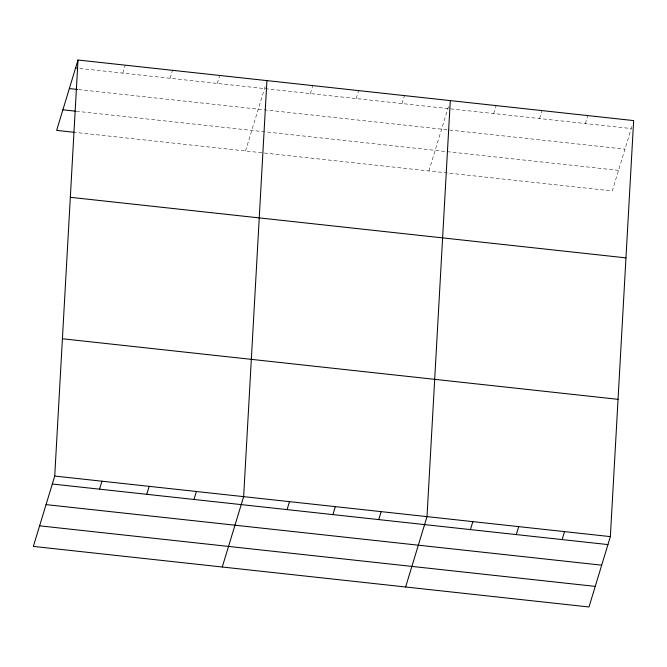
<?xml version="1.0" encoding="UTF-8"?>
<svg xmlns="http://www.w3.org/2000/svg" width="667" height="667" viewBox="0 0 667 667"><rect width="100%" height="100%" fill="white"/><g stroke="black" fill="none" stroke-linecap="round" stroke-linejoin="round"><path stroke-width="0.5" stroke-dasharray="3.33 2.5" d="M122.82 73.137L125.238 65.166M170.052 78.281L172.47 70.318M217.275 83.433L219.701 75.463M245.548 150.975L265.116 86.585M310.347 93.572L312.773 85.609M356.186 98.574L358.613 90.604M402.026 103.568L404.452 95.598M428.914 170.96L448.474 106.57M493.705 113.557L496.131 105.594M539.553 118.559L541.971 110.589M585.393 123.553L587.81 115.583M631.832 126.555L612.273 190.945L75.113 132.4M79.698 68.434L631.232 128.548M78.573 89.586L624.971 149.141M76.238 111.247L618.526 170.352"/><path stroke-width="1" d="M54.727 476.055L78.014 60.022L633.65 120.585L610.363 536.618L588.986 606.978L33.35 546.415L54.727 476.055L610.363 536.618M266.925 80.607L243.647 496.648L222.269 567.008M450.292 100.6L427.005 516.633L405.628 586.993M78.014 60.022L56.637 130.382L74.087 132.283M99.533 489.169L101.959 481.199M146.765 494.314L149.183 486.351M193.997 499.466L196.415 491.496M287.068 509.605L289.486 501.642M332.908 514.607L335.326 506.637M378.748 519.601L381.165 511.631M470.427 529.598L472.845 521.627M516.266 534.592L518.684 526.622M562.106 539.586L564.524 531.624M75.588 67.984L77.647 68.209M69.335 88.578L77.547 89.47M62.89 109.788L75.213 111.139M70.327 197.307L625.963 257.871M62.415 338.761L618.051 399.325M52.309 484.017L607.945 544.58M46.048 504.611L601.692 565.174M39.603 525.829L595.247 586.393"/></g></svg>
